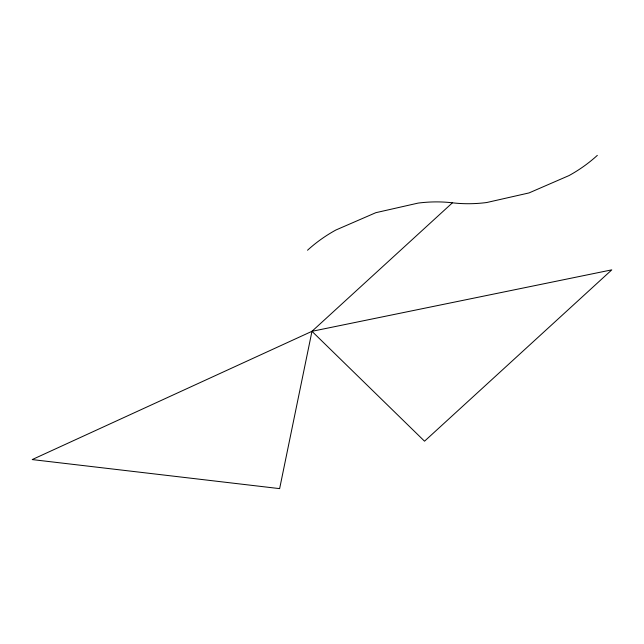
<?xml version="1.0" encoding="UTF-8"?>
<svg xmlns="http://www.w3.org/2000/svg" width="644" height="644" viewBox="0 0 644 644"><rect width="100%" height="100%" fill="white"/><g stroke="black" fill="none" stroke-linecap="round" stroke-linejoin="round"><path stroke-width="0.97" d="M311.97 331.314L279.633 488.627L32.2 459.575L311.97 331.314L611.8 269.852L424.533 441.188L311.97 331.314L452.426 202.812A123.262 97.526 -20.5 0 0 486.727 202.522L529.03 192.926L569.006 175.587A123.262 97.526 -20.5 0 0 597.326 155.373M452.426 202.812A123.262 97.526 -20.5 0 0 418.125 203.093L375.822 212.689L335.846 230.029A123.262 97.526 -20.5 0 0 307.526 250.242"/></g></svg>
